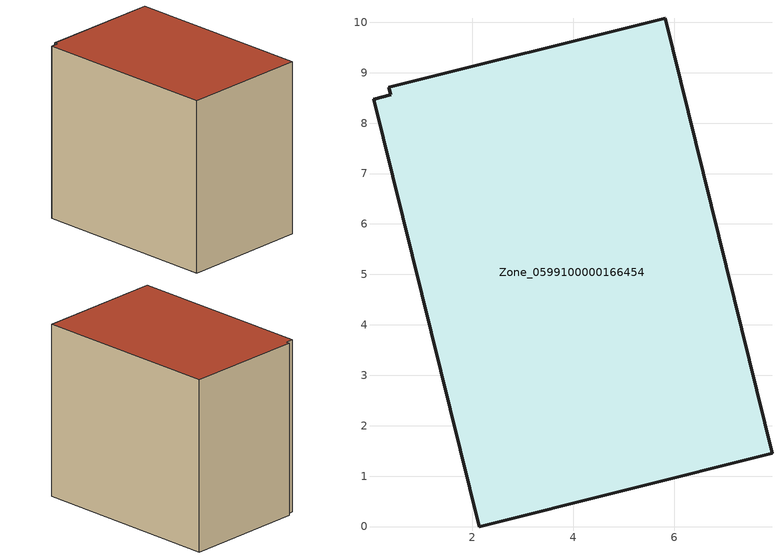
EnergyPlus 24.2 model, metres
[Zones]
Zone_0599100000166454
 floor ground (C_G): 7.94,1.45 2.13,0 0.04,8.47 0.38,8.56 0.34,8.71 5.82,10.08 z0
 wall outside (C_F): 7.94,1.45 5.82,10.08 0.34,8.71 0.38,8.56 0.04,8.47 2.13,0 7.94,1.45 z0:8.11
 roof outside (C_R): 2.13,0 7.94,1.45 5.82,10.08 0.34,8.71 0.38,8.56 0.04,8.47 z8.11
[BUILDING]
Pand.0599100000166454: North Axis=0; Terrain=City; Loads Convergence Tolerance Value=0.04; Temperature Convergence Tolerance Value=0.4; Solar Distribution=FullExterior; Maximum Number of Warmup Days=25; Minimum Number of Warmup Days=1
[Site:Location]
Rotterdam.The.Hague.AP_ZH_NLD Design_Conditions: Latitude=51.96; Longitude=4.45; Time Zone=1; Elevation=-4.5
[SITE:GROUNDTEMPERATURE:BUILDINGSURFACE]
18, 18, 18, 18, 18, 18, 18, 18, 18, 18, 18, 18
[MATERIAL] Thermal Absorptance=0.9; Solar Absorptance=0.7; Visible Absorptance=0.7
Name | Roughness | Thickness | Conductivity | Density | Specific Heat
G.TI.1965-1974 | MediumSmooth | 0.15 | 0.882353 | 540 | 1210
F.TI.1965-1974 | Rough | 0.3 | 0.697674 | 1920 | 840
R.TI.1965-1974 | MediumRough | 0.2 | 0.232558 | 1500 | 1000
[CONSTRUCTION]
C_G: G.TI.1965-1974
C_F: F.TI.1965-1974
C_R: R.TI.1965-1974
[ZONE]
Zone_0599100000166454: Type=1; Multiplier=1; Ceiling Height=Autocalculate; Volume=Autocalculate; Floor Area=autocalculate; Part of Total Floor Area=Yes
[ZONEINFILTRATION:DESIGNFLOWRATE]
Infil_Zone_0599100000166454: Zone or ZoneList or Space or SpaceList=Zone_0599100000166454; Schedule=AlwaysOn; Design Flow Rate Calculation Method=Flow/Area; Flow Rate per Floor Area=0.003; Constant Term Coefficient=1; Temperature Term Coefficient=0; Velocity Term Coefficient=0; Velocity Squared Term Coefficient=0
[HVACTEMPLATE:ZONE:IDEALLOADSAIRSYSTEM]
Zone_0599100000166454: Maximum Heating Supply Air Temperature=50; Minimum Cooling Supply Air Temperature=13; Maximum Heating Supply Air Humidity Ratio=0.0156; Minimum Cooling Supply Air Humidity Ratio=0.0077; Heating Limit=NoLimit; Cooling Limit=NoLimit; Dehumidification Control Type=ConstantSensibleHeatRatio; Cooling Sensible Heat Ratio=0.7; Dehumidification Setpoint=60; Humidification Control Type=None; Humidification Setpoint=30; Outdoor Air Method=None; Outdoor Air Flow Rate per Person=0.00944; Outdoor Air Flow Rate per Zone Floor Area=0; Outdoor Air Flow Rate per Zone=0; Demand Controlled Ventilation Type=None; Outdoor Air Economizer Type=NoEconomizer; Heat Recovery Type=None; Sensible Heat Recovery Effectiveness=0.7; Latent Heat Recovery Effectiveness=0.65
[ZONECONTROL:THERMOSTAT]
ThermostatControl_Zone_0599100000166454: Zone or ZoneList=Zone_0599100000166454; Control Type Schedule=DualSetpointControlType; Control 1=Thermostat_Zone_0599100000166454; Temperature Difference Between Cutout And Setpoint=0
[THERMOSTATSETPOINT:DUALSETPOINT]
Thermostat_Zone_0599100000166454: Heating Setpoint Temperature Schedule=HeatingSetpoint_Zone_0599100000166454; Cooling Setpoint Temperature Schedule=CoolingSetpoint_Zone_0599100000166454
[SCHEDULE:COMPACT]
HeatingSetpoint_Zone_0599100000166454: Through: 12/31, For: AllDays, Until: 24:00, 21
CoolingSetpoint_Zone_0599100000166454: Through: 12/31, For: AllDays, Until: 24:00, 24
DualSetpointControlType: Through: 12/31, For: AllDays, Until: 24:00, 4
AlwaysOn: Through: 12/31, For: AllDays, Until: 24:00, 1
